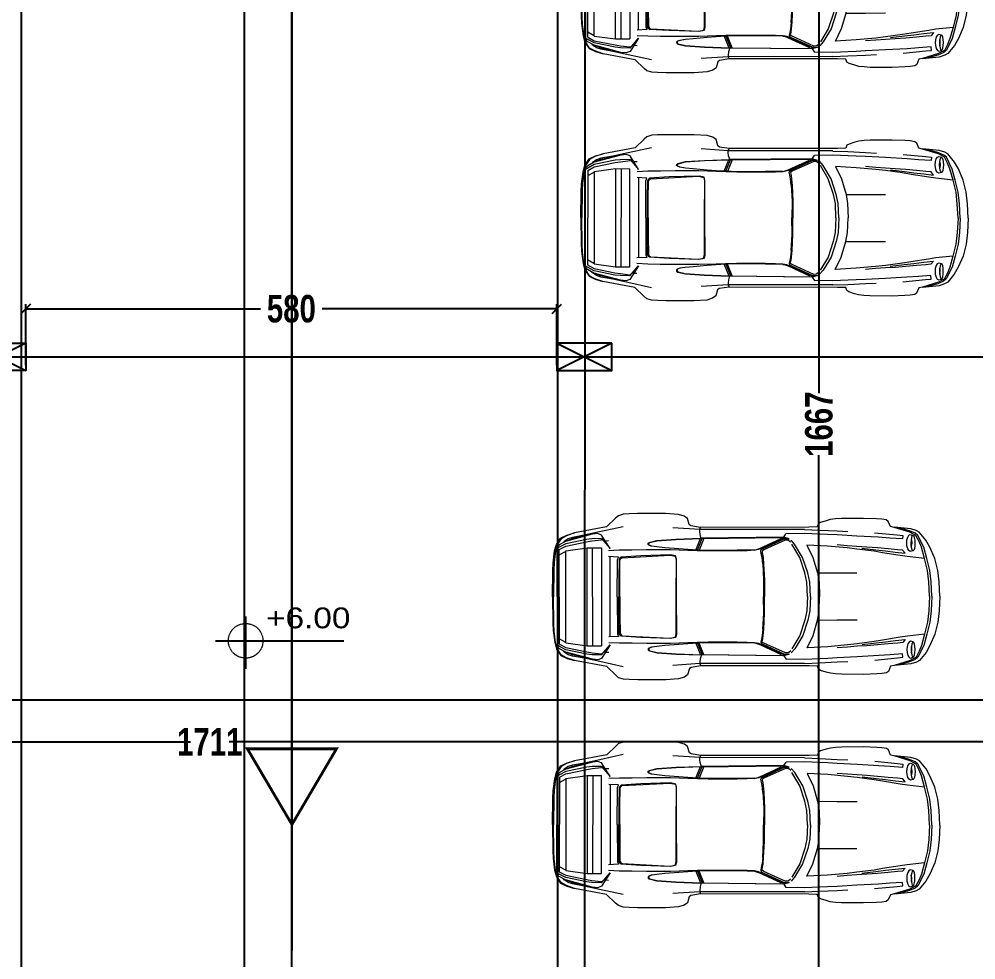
# Model space of a CAD drawing. Extents: x 285329 to 658348, y -83126 to -16980.
# Drawn here: x 327941 to 328986, y -42006 to -40979 of the extents above; entities that cross this region are included whole.
import ezdxf

# ---------------------------------------------------------------- set-up
doc = ezdxf.new("R2010")
doc.units = 0
doc.linetypes.add('CENTER2', pattern=[1.125, 0.75, -0.125, 0.125, -0.125])
doc.layers.get('0').update_dxf_attribs({"linetype": 'CONTINUOUS'})
doc.layers.get('DEFPOINTS').update_dxf_attribs({"color": 9, "linetype": 'CONTINUOUS'})
for name, color, linetype, lineweight in [('A-text finishing', 6, 'CONTINUOUS', 13), ('AXIS CIRCLE', 10, 'CENTER2', 20), ('FIGURES', 153, 'CONTINUOUS', 0), ('VIS', 8, 'CONTINUOUS', 18)]:
    doc.layers.add(name, color=color, linetype=linetype, lineweight=lineweight)
for name, color, linetype in [('AXIS', 1, 'CONTINUOUS'), ('COLUMN', 5, 'CONTINUOUS'), ('FURNITURE', 4, 'CONTINUOUS'), ('HATCH', 8, 'CONTINUOUS'), ('WALL', 7, 'CONTINUOUS')]:
    doc.layers.add(name, color=color, linetype=linetype)
doc.styles.add('ARIAL', font='BOD_CB.TTF', dxfattribs={"width": 1.2})
doc.styles.add('CITYBLUEPRINT', font='cityb___.ttf', dxfattribs={"width": 0.8})
doc.dimstyles.new('50', dxfattribs={"dimtxt": 30, "dimasz": 10, "dimexe": 5, "dimexo": 6, "dimgap": 5, "dimtad": 0, "dimdec": 0, "dimdsep": 46, "dimtxsty": 'CITYBLUEPRINT', "dimblk1": 'OBLIQUE', "dimblk2": 'OBLIQUE', "dimsah": 1, "dimcen": 0.05, "dimdle": 0.03, "dimclre": 22, "dimclrt": 7, "dimadec": 0, "dimazin": 0, "dimtfac": 1, "dimtdec": 0, "dimtix": 1, "dimtmove": 0, "dimatfit": 3, "dimldrblk": 'OBLIQUE', "dimfxl": 1, "dimtolj": 1, "dimtzin": 0, "dimarcsym": 0})

# ---------------------------------------------------------------- blocks, each defined once
blk = doc.blocks.new('XREF1$0$02PCAR09')
at = {"color": 0, "linetype": 'ByBlock'}
for p, q in [((-139.39, 33.77), (-143.26, 30.05)), ((-138.14, 34.83), (-139.39, 33.77)), ((-136.04, 35.43), (-138.14, 34.83)), ((-133.57, 35.58), (-136.04, 35.43)), ((-129.86, 35.7), (-133.57, 35.58)), ((-117.88, 35.7), (-129.86, 35.7)), ((-112.33, 35.34), (-117.88, 35.7)), ((-109.85, 34.59), (-112.33, 35.34)), ((-108.47, 33.6), (-109.85, 34.59)), ((-107.73, 30.95), (-108.47, 33.6)), ((-47.09, 33.02), (-48.85, 32.53)), ((-44.85, 33.29), (-47.09, 33.02)), ((-42.26, 33.45), (-44.85, 33.29)), ((-32.75, 33.53), (-42.26, 33.45)), ((-27.18, 33.31), (-32.75, 33.53)), ((-24.96, 33.14), (-27.18, 33.31)), ((-22.98, 32.83), (-24.96, 33.14)), ((-143.26, 30.05), (-157.04, 27.42)), ((-136.16, 30.07), (-146.25, 27.9)), ((-103.18, 28.82), (-114.79, 29.59)), ((-107, 30.43), (-107.73, 30.95)), ((-102.8, 29.76), (-107, 30.43)), ((-103.18, 28.82), (-102.8, 29.76)), ((-58.2, 28.79), (-103.18, 28.82)), ((-103.18, 28.09), (-103.18, 28.82)), ((-56.22, 29.83), (-102.8, 29.76)), ((-52.64, 29.95), (-56.22, 29.83)), ((-52.16, 31.23), (-52.64, 29.95)), ((-51.29, 31.76), (-52.16, 31.23)), ((-48.85, 32.53), (-51.29, 31.76)), ((-22.13, 32.24), (-22.98, 32.83)), ((-21.22, 30), (-22.13, 32.24)), ((-19.65, 29.66), (-21.22, 30)), ((-12.48, 29.04), (-19.65, 29.78)), ((-12.79, 27.56), (-19.65, 29.66)), ((-13.04, 28.18), (-17.96, 29.55)), ((-10.14, 28.29), (-12.48, 29.04)), ((-164.79, 22.49), (-162.98, 25.22)), ((-162.81, 24.98), (-164.42, 22.49)), ((-162.98, 25.22), (-160.29, 26.5)), ((-160.49, 26.23), (-162.81, 24.98)), ((-159.78, 24.91), (-161.5, 23.73)), ((-149.39, 26.87), (-160.88, 23.8)), ((-157.04, 27.42), (-160.49, 26.23)), ((-160.29, 26.5), (-157.04, 27.42)), ((-157.91, 25.53), (-159.78, 24.91)), ((-157.91, 25.01), (-159.78, 24.24)), ((-152.81, 26.43), (-157.91, 25.53)), ((-153.83, 25.85), (-157.91, 25.01)), ((-153.47, 26.28), (-153.83, 25.85)), ((-146.25, 27.9), (-152.81, 26.43)), ((-149.51, 24.91), (-151.85, 24.65)), ((-145.43, 25.03), (-149.51, 24.91)), ((-147.04, 27.13), (-149.39, 26.87)), ((-145.43, 26.52), (-147.04, 27.13)), ((-141.73, 20.71), (-145.43, 26.52)), ((-145.43, 25.03), (-141.73, 20.73)), ((-145.43, 24.53), (-145.43, 25.03)), ((-121.58, 24.14), (-113.44, 24.69)), ((-113.44, 24.69), (-102.68, 25.08)), ((-113.44, 24.57), (-102.68, 24.96)), ((-104.9, 20.03), (-102.9, 24.96)), ((-104.22, 19.99), (-102.17, 24.96)), ((-101.45, 24.96), (-103.47, 19.98)), ((-103.06, 26.7), (-103.18, 28.09)), ((-102.68, 25.44), (-103.06, 26.7)), ((-67.1, 25.44), (-102.68, 25.06)), ((-102.68, 25.08), (-102.68, 25.44)), ((-102.68, 24.94), (-67.65, 25.32)), ((-102.68, 25.06), (-102.68, 24.94)), ((-77.45, 20.66), (-68.24, 24.88)), ((-67.39, 24.89), (-76.59, 20.66)), ((-76.17, 20.52), (-66.86, 24.77)), ((-66.42, 25.2), (-67.39, 24.89)), ((-67.1, 25.46), (-66.11, 26.89)), ((-67.1, 25.54), (-67.1, 25.54)), ((-64.81, 24.72), (-67.1, 25.46)), ((-66.86, 24.77), (-65.78, 24.81)), ((-58.32, 27.06), (-66.11, 26.89)), ((-65.78, 24.81), (-64.81, 24.72)), ((-48.2, 26.63), (-58.32, 27.06)), ((-58.2, 28.77), (-51.78, 28.55)), ((-51.78, 28.55), (-44.15, 28.14)), ((-44.15, 26.41), (-48.2, 26.63)), ((-44.15, 28.14), (-39.54, 27.93)), ((-35.6, 25.95), (-44.15, 26.41)), ((-26.33, 25.46), (-35.6, 25.95)), ((-28.03, 27.35), (-18.29, 26.45)), ((-21.41, 25.08), (-26.33, 25.46)), ((-16.03, 24.72), (-21.41, 25.08)), ((-18.29, 26.45), (-15.88, 26.19)), ((-15.88, 26.19), (-16.03, 24.72)), ((-14.12, 24.14), (-13.76, 25.41)), ((-13.76, 25.41), (-13.28, 26.26)), ((-13.28, 26.26), (-12.67, 26.55)), ((-10.59, 27.09), (-13.04, 28.18)), ((-10.26, 26.19), (-12.79, 27.56)), ((-12.67, 26.55), (-11.49, 26.19)), ((-12.22, 24.26), (-12.07, 25.22)), ((-12.07, 25.22), (-11.81, 25.93)), ((-11.81, 25.93), (-11.49, 26.19)), ((-11.49, 26.19), (-11.18, 25.93)), ((-11.18, 25.93), (-10.93, 25.22)), ((-10.93, 25.22), (-10.74, 24.13)), ((-9.43, 26.13), (-10.59, 27.09)), ((-8.9, 23.63), (-10.26, 26.19)), ((-8.78, 27.56), (-10.14, 28.29)), ((-6.9, 21.08), (-9.43, 26.13)), ((-5.94, 24.09), (-8.78, 27.56)), ((-165.56, 19.69), (-164.79, 22.49)), ((-164.42, 22.49), (-165.19, 19.69)), ((-163.6, 22.32), (-164.59, 21.21)), ((-163.6, 21.32), (-164.59, 20.71)), ((-164.59, -21.21), (-164.59, 21.21)), ((-160.88, 23.8), (-163.6, 22.32)), ((-160.77, 22.81), (-163.6, 21.32)), ((-163.6, 20.33), (-160.77, 21.82)), ((-161.5, 23.73), (-161.74, 23.33)), ((-151.85, 24.65), (-160.77, 22.81)), ((-160.77, 21.82), (-151.85, 23.66)), ((-160.77, 19.82), (-151.61, 21.07)), ((-159.78, 24.24), (-160.17, 23.99)), ((-151.85, 23.66), (-149.51, 24.04)), ((-151.61, 21.07), (-151.61, -21.07)), ((-151.61, 21.07), (-145.43, 21.07)), ((-149.51, 24.04), (-145.43, 24.53)), ((-149.26, 21.07), (-149.26, -21.19)), ((-145.43, -21.07), (-145.43, 21.07)), ((-142.39, 24.02), (-143.85, 23.95)), ((-125.42, 22.45), (-125.37, 22.96)), ((-125.08, 22.11), (-125.42, 22.45)), ((-125.37, 22.96), (-124.86, 23.34)), ((-125.15, 22.43), (-125.13, 22.84)), ((-124.89, 22.11), (-125.15, 22.43)), ((-125.13, 22.84), (-124.69, 23.22)), ((-124.01, 21.73), (-125.08, 22.11)), ((-123.84, 21.73), (-124.89, 22.11)), ((-124.86, 23.34), (-121.58, 24.14)), ((-124.69, 23.22), (-121.6, 24.01)), ((-121.62, 21.38), (-124.01, 21.73)), ((-121.62, 21.38), (-123.84, 21.73)), ((-118.22, 21.03), (-121.62, 21.38)), ((-121.6, 24.01), (-113.44, 24.57)), ((-112.19, 20.51), (-118.22, 21.03)), ((-78.74, 20.2), (-77.45, 20.66)), ((-76.59, 20.66), (-77.21, 20.44)), ((-66.4, 24.24), (-75.65, 20.03)), ((-65.14, 24.16), (-66.4, 24.24)), ((-64.13, 23.29), (-65.14, 24.16)), ((-62.4, 22.49), (-63.89, 24.21)), ((-60.22, 16.82), (-63.6, 22.49)), ((-58.97, 16.82), (-62.4, 22.49)), ((-57.13, 22.11), (-54.53, 16.8)), ((-48.2, 21.63), (-57.13, 22.11)), ((-39.78, 20.85), (-48.2, 21.63)), ((-39.78, 21.75), (-44.12, 22.11)), ((-35.6, 21.46), (-39.78, 21.75)), ((-35.6, 20.37), (-39.78, 20.85)), ((-31.38, 21.21), (-35.6, 21.46)), ((-33.48, 20.69), (-27.45, 19.99)), ((-26.79, 20.88), (-31.38, 21.21)), ((-22.2, 20.45), (-26.79, 20.88)), ((-14.22, 22.91), (-14.12, 24.14)), ((-14.12, 21.68), (-14.22, 22.91)), ((-13.76, 20.44), (-14.12, 21.68)), ((-12.31, 22.86), (-12.22, 24.26)), ((-12.24, 21.56), (-12.31, 22.86)), ((-12.04, 22.86), (-12.24, 21.56)), ((-12.07, 20.57), (-12.24, 21.58)), ((-12.22, 24.26), (-12.04, 22.86)), ((-11.81, 19.84), (-12.07, 20.57)), ((-10.74, 21.58), (-10.93, 20.51)), ((-10.74, 24.13), (-10.69, 22.86)), ((-10.69, 22.86), (-10.74, 21.58)), ((-7.91, 21.15), (-8.9, 23.63)), ((-6.56, 16.32), (-7.91, 21.15)), ((-5.57, 16.32), (-6.9, 21.08)), ((-4.27, 21.14), (-5.94, 24.09)), ((-2.17, 16.31), (-4.27, 21.14)), ((-166.21, 14.44), (-165.56, 19.69)), ((-165.19, 19.69), (-165.8, 14.82)), ((-163.6, 20.33), (-163.6, -20.33)), ((-163.6, 18.05), (-160.88, 19.53)), ((-160.77, 19.82), (-160.77, -19.82)), ((-137.77, 19.96), (-142.39, 19.75)), ((-138.14, 17.06), (-142.38, 17.26)), ((-141.73, 17.26), (-141.73, -17.16)), ((-138.57, 15.9), (-138.14, 17.06)), ((-137.51, 16.58), (-137.9, 15.9)), ((-132.34, 20.03), (-137.77, 19.96)), ((-136.98, 17.01), (-137.51, 16.58)), ((-137.08, 16.44), (-136.55, 16.78)), ((-128.55, 17.52), (-136.98, 17.01)), ((-136.55, 16.78), (-115.95, 17.82)), ((-126.04, 20.1), (-132.34, 20.03)), ((-115.76, 17.94), (-128.55, 17.52)), ((-115.78, 20.11), (-126.04, 20.1)), ((-115.95, 17.82), (-113.73, 17.36)), ((-108.37, 19.87), (-115.78, 20.11)), ((-113.56, 17.48), (-115.76, 17.94)), ((-113.73, 17.36), (-113.35, 15.95)), ((-113.2, 16.07), (-113.56, 17.48)), ((-108.37, 20.23), (-112.19, 20.51)), ((-104.22, 19.99), (-108.37, 20.23)), ((-104.27, 19.73), (-108.37, 19.87)), ((-99.56, 19.65), (-104.27, 19.73)), ((-99.52, 19.84), (-104.22, 19.99)), ((-87.11, 19.64), (-99.56, 19.65)), ((-87.11, 19.87), (-99.52, 19.84)), ((-82.86, 19.87), (-87.11, 19.87)), ((-82.86, 19.72), (-87.11, 19.64)), ((-79.67, 19.98), (-82.86, 19.87)), ((-79.63, 19.86), (-82.86, 19.72)), ((-79.67, 19.96), (-78.74, 20.2)), ((-77.89, 20.2), (-79.63, 19.86)), ((-77.21, 20.44), (-77.89, 20.2)), ((-76.95, 19.52), (-76.71, 20.25)), ((-76.73, 18.37), (-76.95, 19.52)), ((-76.42, 16.82), (-76.73, 18.37)), ((-76.71, 20.25), (-76.17, 20.52)), ((-76.22, 19.69), (-76.44, 19.24)), ((-76.44, 19.24), (-76.15, 18.22)), ((-76.1, 14.07), (-76.42, 16.82)), ((-75.65, 20.03), (-76.22, 19.69)), ((-76.15, 18.22), (-75.93, 16.82)), ((-75.93, 16.82), (-75.72, 13.98)), ((-60.22, 16.82), (-60.22, 16.82)), ((-58, 10.14), (-60.22, 16.82)), ((-56.75, 10.14), (-58.97, 16.82)), ((-54.53, 16.8), (-52.55, 10.14)), ((-28.21, 19.38), (-35.6, 20.37)), ((-24.62, 18.78), (-28.21, 19.38)), ((-27.45, 19.99), (-23.36, 19.5)), ((-17.01, 17.6), (-24.62, 18.78)), ((-23.36, 19.5), (-19.12, 18.97)), ((-18.2, 20.06), (-22.2, 20.45)), ((-19.12, 18.97), (-14.89, 18.51)), ((-16, 19.87), (-18.2, 20.06)), ((-13.95, 17.11), (-17.01, 17.6)), ((-14.89, 18.51), (-16, 19.87)), ((-6.56, 16.32), (-13.95, 17.11)), ((-13.28, 19.65), (-13.76, 20.44)), ((-12.67, 19.33), (-13.28, 19.65)), ((-11.49, 19.6), (-12.67, 19.33)), ((-11.49, 19.6), (-11.81, 19.84)), ((-11.18, 19.81), (-11.49, 19.6)), ((-10.93, 20.51), (-11.18, 19.81)), ((-166.35, 11.22), (-166.21, 14.44)), ((-165.8, 14.82), (-165.94, 11.59)), ((-138.66, 0), (-138.57, 15.9)), ((-137.9, 15.9), (-138.04, 8.28)), ((-137.56, 8.16), (-137.48, 15.78)), ((-137.48, 15.78), (-137.08, 16.44)), ((-113.4, -0.02), (-113.2, 16.07)), ((-113.35, 15.95), (-113.4, 0.02)), ((-76.1, 14.07), (-75.74, 7.15)), ((-75.72, 13.98), (-75.43, 7.15)), ((-5.26, 11.13), (-6.56, 16.32)), ((-4.27, 11.13), (-5.57, 16.32)), ((-0.87, 11.13), (-2.17, 16.31)), ((-166.57, 0.02), (-166.35, 11.22)), ((-165.94, 11.59), (-166.08, 0)), ((-138.04, 8.28), (-138.04, 0)), ((-57.13, 6.18), (-58, 10.14)), ((-55.9, 6.18), (-56.75, 10.14)), ((-52.55, 10.14), (-44.12, 10.09)), ((-52.55, 10.14), (-51.92, 6.18)), ((-44.12, 10.09), (-35.6, 10.09)), ((-4.7, 6.2), (-5.26, 11.13)), ((-3.7, 6.2), (-4.27, 11.13)), ((-0.31, 6.18), (-0.87, 11.13)), ((-137.56, 0), (-137.56, 8.16)), ((-75.74, 7.15), (-75.77, 0)), ((-75.43, 7.15), (-75.4, 0)), ((-56.89, 0), (-57.13, 6.18)), ((-55.64, 0), (-55.9, 6.18)), ((-51.92, 6.18), (-51.68, 0)), ((-4.39, 0), (-4.7, 6.2)), ((-3.4, 0), (-3.7, 6.2)), ((0, 0), (-0.31, 6.18)), ((-165.94, -11.59), (-166.08, 0)), ((-138.66, 0), (-138.57, -15.9)), ((-138.04, -8.28), (-138.04, 0)), ((-137.56, 0), (-137.56, -8.16)), ((-113.4, 0.02), (-113.2, -16.07)), ((-75.74, -7.15), (-75.77, 0)), ((-75.43, -7.15), (-75.4, 0)), ((-56.89, 0), (-57.13, -6.18)), ((-55.64, 0), (-55.9, -6.18)), ((-51.92, -6.18), (-51.68, 0)), ((-4.39, 0), (-4.7, -6.2)), ((-3.4, 0), (-3.7, -6.2)), ((0, 0), (-0.31, -6.18)), ((-166.57, -0.02), (-166.35, -11.22)), ((-113.35, -15.95), (-113.4, -0.02)), ((-137.56, -8.16), (-137.48, -15.78)), ((-76.1, -14.07), (-75.74, -7.15)), ((-75.72, -13.98), (-75.43, -7.15)), ((-57.13, -6.18), (-58, -10.14)), ((-55.9, -6.18), (-56.75, -10.14)), ((-52.55, -10.14), (-51.92, -6.18)), ((-4.7, -6.2), (-5.26, -11.13)), ((-3.7, -6.2), (-4.27, -11.13)), ((-0.31, -6.18), (-0.87, -11.13)), ((-166.35, -11.22), (-166.21, -14.44)), ((-165.8, -14.82), (-165.94, -11.59)), ((-137.9, -15.9), (-138.04, -8.28)), ((-58, -10.14), (-60.22, -16.82)), ((-56.75, -10.14), (-58.97, -16.82)), ((-54.53, -16.8), (-52.55, -10.14)), ((-52.55, -10.14), (-44.12, -10.09)), ((-44.12, -10.09), (-35.6, -10.09)), ((-5.26, -11.13), (-6.56, -16.32)), ((-4.27, -11.13), (-5.57, -16.32)), ((-0.87, -11.13), (-2.17, -16.31)), ((-166.21, -14.44), (-165.56, -19.69)), ((-165.19, -19.69), (-165.8, -14.82)), ((-138.57, -15.9), (-138.14, -17.06)), ((-137.51, -16.58), (-137.9, -15.9)), ((-137.48, -15.78), (-137.08, -16.44)), ((-137.08, -16.44), (-136.55, -16.78)), ((-113.73, -17.36), (-113.35, -15.95)), ((-113.2, -16.07), (-113.56, -17.48)), ((-76.1, -14.07), (-76.42, -16.82)), ((-75.93, -16.82), (-75.72, -13.98)), ((-6.56, -16.32), (-13.95, -17.11)), ((-6.56, -16.32), (-7.91, -21.15)), ((-5.57, -16.32), (-6.9, -21.08)), ((-2.17, -16.31), (-4.27, -21.14)), ((-165.56, -19.69), (-164.79, -22.49)), ((-164.42, -22.49), (-165.19, -19.69)), ((-163.6, -18.05), (-160.88, -19.53)), ((-163.6, -20.33), (-160.77, -21.82)), ((-160.77, -19.82), (-151.61, -21.07)), ((-137.77, -19.96), (-142.39, -19.75)), ((-138.14, -17.06), (-142.38, -17.26)), ((-132.34, -20.03), (-137.77, -19.96)), ((-136.98, -17.01), (-137.51, -16.58)), ((-128.55, -17.52), (-136.98, -17.01)), ((-136.55, -16.78), (-115.95, -17.82)), ((-126.04, -20.1), (-132.34, -20.03)), ((-115.76, -17.94), (-128.55, -17.52)), ((-115.78, -20.11), (-126.04, -20.1)), ((-112.19, -20.51), (-118.22, -21.03)), ((-115.95, -17.82), (-113.73, -17.36)), ((-108.37, -19.87), (-115.78, -20.11)), ((-113.56, -17.48), (-115.76, -17.94)), ((-108.37, -20.23), (-112.19, -20.51)), ((-104.27, -19.73), (-108.37, -19.87)), ((-104.22, -19.99), (-108.37, -20.23)), ((-104.9, -20.03), (-102.9, -24.96)), ((-99.56, -19.65), (-104.27, -19.73)), ((-99.52, -19.84), (-104.22, -19.99)), ((-104.22, -19.99), (-102.17, -24.96)), ((-101.45, -24.96), (-103.47, -19.98)), ((-87.11, -19.64), (-99.56, -19.65)), ((-87.11, -19.87), (-99.52, -19.84)), ((-82.86, -19.72), (-87.11, -19.64)), ((-82.86, -19.87), (-87.11, -19.87)), ((-79.63, -19.86), (-82.86, -19.72)), ((-79.67, -19.98), (-82.86, -19.87)), ((-79.67, -19.96), (-78.74, -20.2)), ((-77.89, -20.2), (-79.63, -19.86)), ((-78.74, -20.2), (-77.45, -20.66)), ((-77.21, -20.44), (-77.89, -20.2)), ((-76.59, -20.66), (-77.21, -20.44)), ((-76.73, -18.37), (-76.95, -19.52)), ((-76.95, -19.52), (-76.71, -20.25)), ((-76.42, -16.82), (-76.73, -18.37)), ((-76.71, -20.25), (-76.17, -20.52)), ((-76.44, -19.24), (-76.15, -18.22)), ((-76.22, -19.69), (-76.44, -19.24)), ((-75.65, -20.03), (-76.22, -19.69)), ((-76.17, -20.52), (-66.86, -24.77)), ((-76.15, -18.22), (-75.93, -16.82)), ((-66.4, -24.24), (-75.65, -20.03)), ((-60.22, -16.82), (-63.6, -22.49)), ((-58.97, -16.82), (-62.4, -22.49)), ((-60.22, -16.82), (-60.22, -16.82)), ((-57.13, -22.11), (-54.53, -16.8)), ((-35.6, -20.37), (-39.78, -20.85)), ((-28.21, -19.38), (-35.6, -20.37)), ((-33.48, -20.69), (-27.45, -19.99)), ((-24.62, -18.78), (-28.21, -19.38)), ((-27.45, -19.99), (-23.36, -19.5)), ((-22.2, -20.45), (-26.79, -20.88)), ((-17.01, -17.6), (-24.62, -18.78)), ((-23.36, -19.5), (-19.12, -18.97)), ((-18.2, -20.06), (-22.2, -20.45)), ((-19.12, -18.97), (-14.89, -18.51)), ((-16, -19.87), (-18.2, -20.06)), ((-13.95, -17.11), (-17.01, -17.6)), ((-14.89, -18.51), (-16, -19.87)), ((-13.76, -20.44), (-14.12, -21.68)), ((-13.28, -19.65), (-13.76, -20.44)), ((-12.67, -19.33), (-13.28, -19.65)), ((-11.49, -19.6), (-12.67, -19.33)), ((-11.81, -19.84), (-12.07, -20.57)), ((-11.49, -19.6), (-11.81, -19.84)), ((-11.18, -19.81), (-11.49, -19.6)), ((-10.93, -20.51), (-11.18, -19.81)), ((-10.74, -21.58), (-10.93, -20.51)), ((-164.79, -22.49), (-162.98, -25.22)), ((-163.6, -21.32), (-164.59, -20.71)), ((-163.6, -22.32), (-164.59, -21.21)), ((-162.81, -24.98), (-164.42, -22.49)), ((-160.77, -22.81), (-163.6, -21.32)), ((-160.88, -23.8), (-163.6, -22.32)), ((-161.5, -23.73), (-161.74, -23.33)), ((-159.78, -24.91), (-161.5, -23.73)), ((-149.39, -26.87), (-160.88, -23.8)), ((-160.77, -21.82), (-151.85, -23.66)), ((-151.85, -24.65), (-160.77, -22.81)), ((-159.78, -24.24), (-160.17, -23.99)), ((-157.91, -25.01), (-159.78, -24.24)), ((-151.85, -23.66), (-149.51, -24.04)), ((-149.51, -24.91), (-151.85, -24.65)), ((-151.61, -21.07), (-145.43, -21.07)), ((-149.51, -24.04), (-145.43, -24.53)), ((-141.73, -20.71), (-145.43, -26.52)), ((-145.43, -25.03), (-141.73, -20.73)), ((-145.43, -24.53), (-145.43, -25.03)), ((-142.39, -24.02), (-143.85, -23.95)), ((-125.08, -22.11), (-125.42, -22.45)), ((-125.42, -22.45), (-125.37, -22.96)), ((-125.37, -22.96), (-124.86, -23.34)), ((-124.89, -22.11), (-125.15, -22.43)), ((-125.15, -22.43), (-125.13, -22.84)), ((-125.13, -22.84), (-124.69, -23.22)), ((-124.01, -21.73), (-125.08, -22.11)), ((-123.84, -21.73), (-124.89, -22.11)), ((-124.86, -23.34), (-121.58, -24.14)), ((-124.69, -23.22), (-121.6, -24.01)), ((-121.62, -21.38), (-124.01, -21.73)), ((-121.62, -21.38), (-123.84, -21.73)), ((-118.22, -21.03), (-121.62, -21.38)), ((-121.6, -24.01), (-113.44, -24.57)), ((-121.58, -24.14), (-113.44, -24.69)), ((-113.44, -24.57), (-102.68, -24.96)), ((-77.45, -20.66), (-68.24, -24.88)), ((-67.39, -24.89), (-76.59, -20.66)), ((-65.14, -24.16), (-66.4, -24.24)), ((-64.13, -23.29), (-65.14, -24.16)), ((-62.4, -22.49), (-63.89, -24.21)), ((-48.2, -21.63), (-57.13, -22.11)), ((-39.78, -20.85), (-48.2, -21.63)), ((-39.78, -21.75), (-44.12, -22.11)), ((-35.6, -21.46), (-39.78, -21.75)), ((-31.38, -21.21), (-35.6, -21.46)), ((-26.79, -20.88), (-31.38, -21.21)), ((-14.12, -21.68), (-14.22, -22.91)), ((-14.22, -22.91), (-14.12, -24.14)), ((-14.12, -24.14), (-13.76, -25.41)), ((-12.24, -21.56), (-12.31, -22.86)), ((-12.31, -22.86), (-12.22, -24.26)), ((-12.07, -20.57), (-12.24, -21.58)), ((-12.04, -22.86), (-12.24, -21.56)), ((-12.22, -24.26), (-12.04, -22.86)), ((-12.22, -24.26), (-12.07, -25.22)), ((-10.93, -25.22), (-10.74, -24.13)), ((-10.69, -22.86), (-10.74, -21.58)), ((-10.74, -24.13), (-10.69, -22.86)), ((-8.9, -23.63), (-10.26, -26.19)), ((-6.9, -21.08), (-9.43, -26.13)), ((-7.91, -21.15), (-8.9, -23.63)), ((-5.94, -24.09), (-8.78, -27.56)), ((-4.27, -21.14), (-5.94, -24.09)), ((-162.98, -25.22), (-160.29, -26.5)), ((-160.49, -26.23), (-162.81, -24.98)), ((-157.04, -27.42), (-160.49, -26.23)), ((-160.29, -26.5), (-157.04, -27.42)), ((-157.91, -25.53), (-159.78, -24.91)), ((-153.83, -25.85), (-157.91, -25.01)), ((-152.81, -26.43), (-157.91, -25.53)), ((-143.26, -30.05), (-157.04, -27.42)), ((-153.47, -26.28), (-153.83, -25.85)), ((-146.25, -27.9), (-152.81, -26.43)), ((-145.43, -25.03), (-149.51, -24.91)), ((-147.04, -27.13), (-149.39, -26.87)), ((-145.43, -26.52), (-147.04, -27.13)), ((-136.16, -30.07), (-146.25, -27.9)), ((-113.44, -24.69), (-102.68, -25.08)), ((-103.06, -26.7), (-103.18, -28.09)), ((-103.18, -28.09), (-103.18, -28.82)), ((-58.2, -28.79), (-103.18, -28.82)), ((-102.68, -25.44), (-103.06, -26.7)), ((-102.68, -25.06), (-102.68, -24.94)), ((-102.68, -24.94), (-67.65, -25.32)), ((-67.1, -25.44), (-102.68, -25.06)), ((-102.68, -25.08), (-102.68, -25.44)), ((-66.42, -25.2), (-67.39, -24.89)), ((-64.81, -24.72), (-67.1, -25.46)), ((-67.1, -25.46), (-66.11, -26.89)), ((-67.1, -25.54), (-67.1, -25.54)), ((-66.86, -24.77), (-65.78, -24.81)), ((-58.32, -27.06), (-66.11, -26.89)), ((-65.78, -24.81), (-64.81, -24.72)), ((-48.2, -26.63), (-58.32, -27.06)), ((-58.2, -28.77), (-51.78, -28.55)), ((-51.78, -28.55), (-44.15, -28.14)), ((-44.15, -26.41), (-48.2, -26.63)), ((-35.6, -25.95), (-44.15, -26.41)), ((-44.15, -28.14), (-39.54, -27.93)), ((-26.33, -25.46), (-35.6, -25.95)), ((-28.03, -27.35), (-18.29, -26.45)), ((-21.41, -25.08), (-26.33, -25.46)), ((-16.03, -24.72), (-21.41, -25.08)), ((-12.79, -27.56), (-19.65, -29.66)), ((-18.29, -26.45), (-15.88, -26.19)), ((-13.04, -28.18), (-17.96, -29.55)), ((-15.88, -26.19), (-16.03, -24.72)), ((-13.76, -25.41), (-13.28, -26.26)), ((-13.28, -26.26), (-12.67, -26.55)), ((-10.59, -27.09), (-13.04, -28.18)), ((-10.26, -26.19), (-12.79, -27.56)), ((-12.67, -26.55), (-11.49, -26.19)), ((-10.14, -28.29), (-12.48, -29.04)), ((-12.07, -25.22), (-11.81, -25.93)), ((-11.81, -25.93), (-11.49, -26.19)), ((-11.49, -26.19), (-11.18, -25.93)), ((-11.18, -25.93), (-10.93, -25.22)), ((-9.43, -26.13), (-10.59, -27.09)), ((-8.78, -27.56), (-10.14, -28.29)), ((-139.39, -33.77), (-143.26, -30.05)), ((-103.18, -28.82), (-114.79, -29.59)), ((-107.73, -30.95), (-108.47, -33.6)), ((-107, -30.43), (-107.73, -30.95)), ((-102.8, -29.76), (-107, -30.43)), ((-103.18, -28.82), (-102.8, -29.76)), ((-56.22, -29.83), (-102.8, -29.76)), ((-52.64, -29.95), (-56.22, -29.83)), ((-52.16, -31.23), (-52.64, -29.95)), ((-51.29, -31.76), (-52.16, -31.23)), ((-48.85, -32.53), (-51.29, -31.76)), ((-47.09, -33.02), (-48.85, -32.53)), ((-22.98, -32.83), (-24.96, -33.14)), ((-22.13, -32.24), (-22.98, -32.83)), ((-21.22, -30), (-22.13, -32.24)), ((-19.65, -29.66), (-21.22, -30)), ((-12.48, -29.04), (-19.65, -29.78)), ((-138.14, -34.83), (-139.39, -33.77)), ((-136.04, -35.43), (-138.14, -34.83)), ((-133.57, -35.58), (-136.04, -35.43)), ((-129.86, -35.7), (-133.57, -35.58)), ((-117.88, -35.7), (-129.86, -35.7)), ((-112.33, -35.34), (-117.88, -35.7)), ((-109.85, -34.59), (-112.33, -35.34)), ((-108.47, -33.6), (-109.85, -34.59)), ((-44.85, -33.29), (-47.09, -33.02)), ((-42.26, -33.45), (-44.85, -33.29)), ((-32.75, -33.53), (-42.26, -33.45)), ((-27.18, -33.31), (-32.75, -33.53)), ((-24.96, -33.14), (-27.18, -33.31))]:
    blk.add_line(p, q, dxfattribs=at)
blk = doc.blocks.new('COLUMN')
at = {"layer": 'AXIS'}
for p, q in [((236924.7, -9644.3), (236984.7, -9674.3)), ((236984.7, -9644.3), (236924.7, -9674.3))]:
    blk.add_line(p, q, dxfattribs=at)
at = {"layer": 'COLUMN'}
blk.add_lwpolyline([(236924.7, -9644.3), (236984.7, -9644.3), (236984.7, -9674.3), (236924.7, -9674.3)], close=True, dxfattribs=at)
blk = doc.blocks.new('cbcb')
at = {"layer": 'AXIS'}
for p, q in [((328671.3, -10741.8), (328670.7, -14326.1)), ((327226.6, -12978.7), (329572, -12978.7)), ((329557.3, -13353.7), (327215.7, -13353.7))]:
    blk.add_line(p, q, dxfattribs=at)
at = {"layer": 'WALL', "linetype": 'Continuous'}
blk.add_blockref('COLUMN', (91075.9, -3319.4), dxfattribs=at)
at = {"layer": 'WALL', "linetype": 'Continuous', "xscale": -1}
blk.add_blockref('COLUMN', (565625.2, -3319.4), dxfattribs=at)
blk = doc.blocks.new('_Oblique')
at = {"color": 0, "lineweight": -2}
blk.add_line((-0.5, -0.5), (0.5, 0.5), dxfattribs=at)
blk = doc.blocks.new('*D2869')
at = {"layer": 'DEFPOINTS', "color": 0, "linetype": 'Continuous', "lineweight": 5, "transparency": 16777216}
for p in [(328223.1, -39562.7), (328187.4, -42242.7), (328194.2, -42242.7)]:
    blk.add_point(p, dxfattribs=at)
at = {"layer": 'VIS', "color": 22, "linetype": 'Continuous', "lineweight": -2, "transparency": 16777216}
for p, q in [((328217.1, -39562.7), (328182.4, -39562.7)), ((328188.2, -42242.7), (328182.4, -42242.7))]:
    blk.add_line(p, q, dxfattribs=at)
at = {"layer": 'VIS', "color": 0, "linetype": 'Continuous', "lineweight": -2, "transparency": 16777216}
for p, q in [((328187.4, -39562.6), (328187.4, -40859.7)), ((328187.4, -42242.8), (328187.4, -40945.7))]:
    blk.add_line(p, q, dxfattribs=at)
at = {"layer": 'VIS', "color": 0, "linetype": 'Continuous', "lineweight": -2, "transparency": 16777216, "xscale": 10, "yscale": 10, "zscale": 10}
for p, rotation in [((328187.4, -39562.7), 90), ((328187.4, -42242.7), 270)]:
    blk.add_blockref('_Oblique', p, dxfattribs=dict(at, rotation=rotation))
at = {"layer": 'VIS', "color": 7, "linetype": 'Continuous', "lineweight": 5, "transparency": 16777216, "insert": (328187.4, -40902.7), "char_height": 30, "attachment_point": 5, "rotation": 90, "style": 'CITYBLUEPRINT'}
blk.add_mtext('\\A1;2680', dxfattribs=at)
blk = doc.blocks.new('*D2878')
at = {"layer": 'DEFPOINTS', "color": 0, "linetype": 'Continuous', "lineweight": 5, "transparency": 16777216}
for p in [(328804.7, -40588.2), (328814.6, -42254.7), (328816.7, -42254.7)]:
    blk.add_point(p, dxfattribs=at)
at = {"layer": 'VIS', "color": 22, "linetype": 'Continuous', "lineweight": -2, "transparency": 16777216}
for p, q in [((328810.7, -40588.2), (328819.6, -40588.2)), ((328810.7, -42254.7), (328809.6, -42254.7))]:
    blk.add_line(p, q, dxfattribs=at)
at = {"layer": 'VIS', "color": 0, "linetype": 'Continuous', "lineweight": -2, "transparency": 16777216}
for p, q in [((328814.6, -40588.2), (328814.6, -41387.7)), ((328814.6, -42254.8), (328814.6, -41455.3))]:
    blk.add_line(p, q, dxfattribs=at)
at = {"layer": 'VIS', "color": 0, "linetype": 'Continuous', "lineweight": -2, "transparency": 16777216, "xscale": 10, "yscale": 10, "zscale": 10}
for p, rotation in [((328814.6, -40588.2), 90), ((328814.6, -42254.7), 270)]:
    blk.add_blockref('_Oblique', p, dxfattribs=dict(at, rotation=rotation))
at = {"layer": 'VIS', "color": 7, "linetype": 'Continuous', "lineweight": 5, "transparency": 16777216, "insert": (328814.6, -41421.5), "char_height": 30, "attachment_point": 5, "rotation": 90, "style": 'CITYBLUEPRINT'}
blk.add_mtext('\\A1;1667', dxfattribs=at)
blk = doc.blocks.new('*D2892')
at = {"layer": 'DEFPOINTS', "color": 0, "linetype": 'Continuous', "lineweight": 5, "transparency": 16777216}
for p in [(327294.1, -41770.2), (329004.8, -41768.2), (329004.8, -41768.2)]:
    blk.add_point(p, dxfattribs=at)
at = {"layer": 'VIS', "color": 22, "linetype": 'Continuous', "lineweight": -2, "transparency": 16777216}
for p, q in [((327294.1, -41764.2), (327294.1, -41763.2)), ((329004.8, -41762.2), (329004.8, -41763.2))]:
    blk.add_line(p, q, dxfattribs=at)
at = {"layer": 'VIS', "color": 0, "linetype": 'Continuous', "lineweight": -2, "transparency": 16777216}
for p, q in [((327294, -41768.2), (328128.3, -41768.2)), ((329004.8, -41768.2), (328170.5, -41768.2))]:
    blk.add_line(p, q, dxfattribs=at)
at = {"layer": 'VIS', "color": 0, "linetype": 'Continuous', "lineweight": -2, "transparency": 16777216, "xscale": 10, "yscale": 10, "zscale": 10, "rotation": 180}
blk.add_blockref('_Oblique', (327294.1, -41768.2), dxfattribs=at)
at = {"layer": 'VIS', "color": 0, "linetype": 'Continuous', "lineweight": -2, "transparency": 16777216, "xscale": 10, "yscale": 10, "zscale": 10}
blk.add_blockref('_Oblique', (329004.8, -41768.2), dxfattribs=at)
at = {"layer": 'VIS', "color": 7, "linetype": 'Continuous', "lineweight": 5, "transparency": 16777216, "insert": (328149.4, -41768.2), "char_height": 30, "attachment_point": 5, "style": 'CITYBLUEPRINT'}
blk.add_mtext('\\A1;1711', dxfattribs=at)
blk = doc.blocks.new('*D2986')
at = {"layer": 'DEFPOINTS', "color": 0, "linetype": 'Continuous', "lineweight": 5, "transparency": 16777216}
for p in [(328528.4, -41295.6), (327948.5, -41362.9), (328528.4, -41362.9)]:
    blk.add_point(p, dxfattribs=at)
at = {"layer": 'VIS', "color": 22, "linetype": 'Continuous', "lineweight": -2, "transparency": 16777216}
for p, q in [((327948.5, -41356.9), (327948.5, -41290.6)), ((328528.4, -41356.9), (328528.4, -41290.6))]:
    blk.add_line(p, q, dxfattribs=at)
at = {"layer": 'VIS', "color": 0, "linetype": 'Continuous', "lineweight": -2, "transparency": 16777216}
for p, q in [((327948.5, -41295.6), (328204.8, -41295.6)), ((328528.5, -41295.6), (328272.2, -41295.6))]:
    blk.add_line(p, q, dxfattribs=at)
at = {"layer": 'VIS', "color": 0, "linetype": 'Continuous', "lineweight": -2, "transparency": 16777216, "xscale": 10, "yscale": 10, "zscale": 10, "rotation": 180}
blk.add_blockref('_Oblique', (327948.5, -41295.6), dxfattribs=at)
at = {"layer": 'VIS', "color": 0, "linetype": 'Continuous', "lineweight": -2, "transparency": 16777216, "xscale": 10, "yscale": 10, "zscale": 10}
blk.add_blockref('_Oblique', (328528.4, -41295.6), dxfattribs=at)
at = {"layer": 'VIS', "color": 7, "linetype": 'Continuous', "lineweight": 5, "transparency": 16777216, "insert": (328238.5, -41295.6), "char_height": 30, "attachment_point": 5, "style": 'CITYBLUEPRINT'}
blk.add_mtext('\\A1;580', dxfattribs=at)

msp = doc.modelspace()

# ---------------------------------------------------------------- linework, layer by layer
at = {"layer": 'AXIS CIRCLE'}
msp.add_circle((328188.6, -41657.99), 18.94, dxfattribs=at)
at = {"layer": 'FURNITURE', "ltscale": 3}
for p, q in [((328529.29, -42243.74), (328529.29, -39468.41)), ((327943.97, -42243.58), (327943.97, -39542.68)), ((328239.13, -40630.67), (328239.13, -41996.05))]:
    msp.add_line(p, q, dxfattribs=at)
at = {"layer": 'HATCH', "linetype": 'ByBlock', "ltscale": 3}
msp.add_line((328239.13, -42864.54), (328239.13, -38694.99), dxfattribs=at)
at = {"layer": 'WALL', "linetype": 'Continuous'}
for p, q in [((328188.6, -41631.51), (328188.6, -41688.45)), ((328155.5, -41657.99), (328295.86, -41657.99))]:
    msp.add_line(p, q, dxfattribs=at)
at = {"layer": 'WALL', "linetype": 'Continuous', "const_width": 3}
for points in [[(328239.13, -41858.58), (328190.49, -41775.93), (328239.13, -41775.93)], [(328239.13, -41858.58), (328287.76, -41775.93), (328239.13, -41775.93)]]:
    msp.add_lwpolyline(points, dxfattribs=at)

# ---------------------------------------------------------------- block references
at = {"layer": 'FIGURES', "lineweight": 0}
for p, xscale, yscale, zscale, rotation in [((328977.59, -40946.81), -2.539999999841102, 2.539999999105928, 2.540000000000873, 180.076842413783), ((328977.59, -41196.54, -260.83), 2.539999999841102, 2.539999999841102, 2.539999999841102, 359.923157586217), ((328946.59, -41609.37, -260.83), -2.539999999841102, 2.539999999105928, 2.540000000000873, 180.076842413783), ((328946.59, -41859.1), 2.539999999841102, 2.539999999841102, 2.539999999841102, 359.923157586217)]:
    msp.add_blockref('XREF1$0$02PCAR09', p, dxfattribs=dict(at, xscale=xscale, yscale=yscale, zscale=zscale, rotation=rotation))
at = {"layer": 'VIS', "linetype": 'Continuous', "lineweight": 5}
msp.add_blockref('cbcb', (-112.1, -28369.21), dxfattribs=at)

# ---------------------------------------------------------------- texts
at = {"layer": 'A-text finishing', "style": 'ARIAL', "width": 1.2}
msp.add_text('+6.00', height=22.68, dxfattribs=at).set_placement((328210.9, -41644.3))

# ---------------------------------------------------------------- dimensions: what is measured, and where the dimension line sits
at = {"layer": 'VIS', "linetype": 'Continuous', "lineweight": 5}
for base, p1, p2, picture, middle in [((328187.38, -42242.74), (328223.13, -39562.68), (328194.19, -42242.74), '*D2869', (328187.38, -40902.71)), ((328814.59, -42254.75), (328804.74, -40588.21), (328816.73, -42254.75), '*D2878', (328814.59, -41421.48))]:
    dim = msp.add_linear_dim(base=base, p1=p1, p2=p2, angle=90, dimstyle='50', override={"dimtmove": 1}, dxfattribs=at)
    dim.commit()
    dim.dimension.update_dxf_attribs({"geometry": picture, "text_midpoint": middle})
dim = msp.add_linear_dim(base=(328528.45, -41295.63), p1=(327948.53, -41362.87), p2=(328528.45, -41362.87), dimstyle='50', dxfattribs=at)
dim.commit()
dim.dimension.update_dxf_attribs({"geometry": '*D2986', "text_midpoint": (328238.49, -41295.63)})
dim = msp.add_linear_dim(base=(329004.77, -41768.15), p1=(327294.06, -41770.24), p2=(329004.77, -41768.15), dimstyle='50', override={"dimtmove": 1}, dxfattribs=at)
dim.commit()
dim.dimension.update_dxf_attribs({"geometry": '*D2892', "text_midpoint": (328149.41, -41768.15)})

doc.saveas('drawing.dxf')
